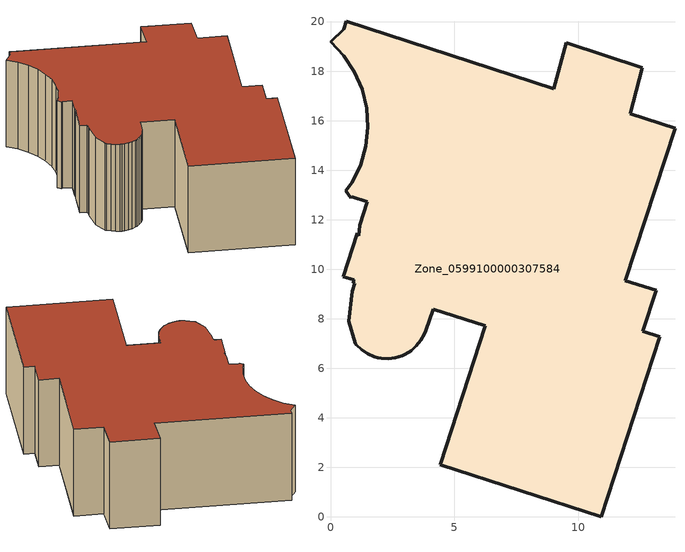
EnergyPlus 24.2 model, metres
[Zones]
Zone_0599100000307584
 floor ground (C_G): 0.64,20.02 9.02,17.29 9.52,19.14 12.6,18.13 12.1,16.29 13.91,15.7 11.91,9.54 13.15,9.16 12.61,7.5 13.3,7.28 10.94,0 4.43,2.11 6.24,7.71 4.14,8.39 3.85,7.51 3.79,7.38 3.65,7.13 3.47,6.91 3.26,6.72 3.02,6.56 2.89,6.5 2.62,6.42 2.33,6.39 2.05,6.4 1.91,6.42 1.77,6.46 1.5,6.58 1.26,6.75 1.05,6.95 1,7.01 0.74,7.89 0.88,9.11 0.98,9.43 0.92,9.45 0.93,9.57 0.52,9.7 1.08,11.45 1.14,11.35 1.18,11.77 1.49,12.72 0.86,12.93 0.83,12.88 0.62,13.16 0.88,13.51 1.22,14.21 1.43,14.96 1.51,15.73 1.46,16.51 1.28,17.26 0.96,17.98 0.54,18.62 0,19.19 0.54,19.7 z0
 wall outside (C_F): 12.1,16.29 12.6,18.13 9.52,19.14 9.02,17.29 0.64,20.02 0.54,19.7 0,19.19 0.54,18.62 0.96,17.98 1.28,17.26 1.46,16.51 1.51,15.73 1.43,14.96 1.22,14.21 0.88,13.51 0.62,13.16 0.83,12.88 0.86,12.93 1.49,12.72 1.18,11.77 1.14,11.35 1.08,11.45 0.52,9.7 0.93,9.57 0.92,9.45 0.98,9.43 0.88,9.11 0.74,7.89 1,7.01 1.05,6.95 1.26,6.75 1.5,6.58 1.77,6.46 1.91,6.42 2.05,6.4 2.33,6.39 2.62,6.42 2.89,6.5 3.02,6.56 3.26,6.72 3.47,6.91 3.65,7.13 3.79,7.38 3.85,7.51 4.14,8.39 6.24,7.71 4.43,2.11 10.94,0 13.3,7.28 12.61,7.5 13.15,9.16 11.91,9.54 13.91,15.7 12.1,16.29 z0:6.37
 roof outside (C_R): 9.02,17.29 0.64,20.02 0.54,19.7 0,19.19 0.54,18.62 0.96,17.98 1.28,17.26 1.46,16.51 1.51,15.73 1.43,14.96 1.22,14.21 0.88,13.51 0.62,13.16 0.83,12.88 0.86,12.93 1.49,12.72 1.18,11.77 1.14,11.35 1.08,11.45 0.52,9.7 0.93,9.57 0.92,9.45 0.98,9.43 0.88,9.11 0.74,7.89 1,7.01 1.05,6.95 1.26,6.75 1.5,6.58 1.77,6.46 1.91,6.42 2.05,6.4 2.33,6.39 2.62,6.42 2.89,6.5 3.02,6.56 3.26,6.72 3.47,6.91 3.65,7.13 3.79,7.38 3.85,7.51 4.14,8.39 6.24,7.71 4.43,2.11 10.94,0 13.3,7.28 12.61,7.5 13.15,9.16 11.91,9.54 13.91,15.7 12.1,16.29 12.6,18.13 9.52,19.14 z6.37
[BUILDING]
Pand.0599100000307584: North Axis=0; Terrain=City; Loads Convergence Tolerance Value=0.04; Temperature Convergence Tolerance Value=0.4; Solar Distribution=FullExterior; Maximum Number of Warmup Days=25; Minimum Number of Warmup Days=1
[Site:Location]
Rotterdam.The.Hague.AP_ZH_NLD Design_Conditions: Latitude=51.96; Longitude=4.45; Time Zone=1; Elevation=-4.5
[SITE:GROUNDTEMPERATURE:BUILDINGSURFACE]
18, 18, 18, 18, 18, 18, 18, 18, 18, 18, 18, 18
[MATERIAL] Thermal Absorptance=0.9; Solar Absorptance=0.7; Visible Absorptance=0.7
Name | Roughness | Thickness | Conductivity | Density | Specific Heat
G.D.1992-2005 | MediumSmooth | 0.15 | 0.06 | 540 | 1210
F.D.1992-2005 | Rough | 0.3 | 0.12 | 1920 | 840
R.D.1992-2005 | MediumRough | 0.2 | 0.08 | 1500 | 1000
[CONSTRUCTION]
C_G: G.D.1992-2005
C_F: F.D.1992-2005
C_R: R.D.1992-2005
[ZONE]
Zone_0599100000307584: Type=1; Multiplier=1; Ceiling Height=Autocalculate; Volume=Autocalculate; Floor Area=autocalculate; Part of Total Floor Area=Yes
[ZONEINFILTRATION:DESIGNFLOWRATE]
Infil_Zone_0599100000307584: Zone or ZoneList or Space or SpaceList=Zone_0599100000307584; Schedule=AlwaysOn; Design Flow Rate Calculation Method=Flow/Area; Flow Rate per Floor Area=0.0021; Constant Term Coefficient=1; Temperature Term Coefficient=0; Velocity Term Coefficient=0; Velocity Squared Term Coefficient=0
[HVACTEMPLATE:ZONE:IDEALLOADSAIRSYSTEM]
Zone_0599100000307584: Maximum Heating Supply Air Temperature=50; Minimum Cooling Supply Air Temperature=13; Maximum Heating Supply Air Humidity Ratio=0.0156; Minimum Cooling Supply Air Humidity Ratio=0.0077; Heating Limit=NoLimit; Cooling Limit=NoLimit; Dehumidification Control Type=ConstantSensibleHeatRatio; Cooling Sensible Heat Ratio=0.7; Dehumidification Setpoint=60; Humidification Control Type=None; Humidification Setpoint=30; Outdoor Air Method=None; Outdoor Air Flow Rate per Person=0.00944; Outdoor Air Flow Rate per Zone Floor Area=0; Outdoor Air Flow Rate per Zone=0; Demand Controlled Ventilation Type=None; Outdoor Air Economizer Type=NoEconomizer; Heat Recovery Type=None; Sensible Heat Recovery Effectiveness=0.7; Latent Heat Recovery Effectiveness=0.65
[ZONECONTROL:THERMOSTAT]
ThermostatControl_Zone_0599100000307584: Zone or ZoneList=Zone_0599100000307584; Control Type Schedule=DualSetpointControlType; Control 1=Thermostat_Zone_0599100000307584; Temperature Difference Between Cutout And Setpoint=0
[THERMOSTATSETPOINT:DUALSETPOINT]
Thermostat_Zone_0599100000307584: Heating Setpoint Temperature Schedule=HeatingSetpoint_Zone_0599100000307584; Cooling Setpoint Temperature Schedule=CoolingSetpoint_Zone_0599100000307584
[SCHEDULE:COMPACT]
HeatingSetpoint_Zone_0599100000307584: Through: 12/31, For: AllDays, Until: 24:00, 21
CoolingSetpoint_Zone_0599100000307584: Through: 12/31, For: AllDays, Until: 24:00, 24
DualSetpointControlType: Through: 12/31, For: AllDays, Until: 24:00, 4
AlwaysOn: Through: 12/31, For: AllDays, Until: 24:00, 1
